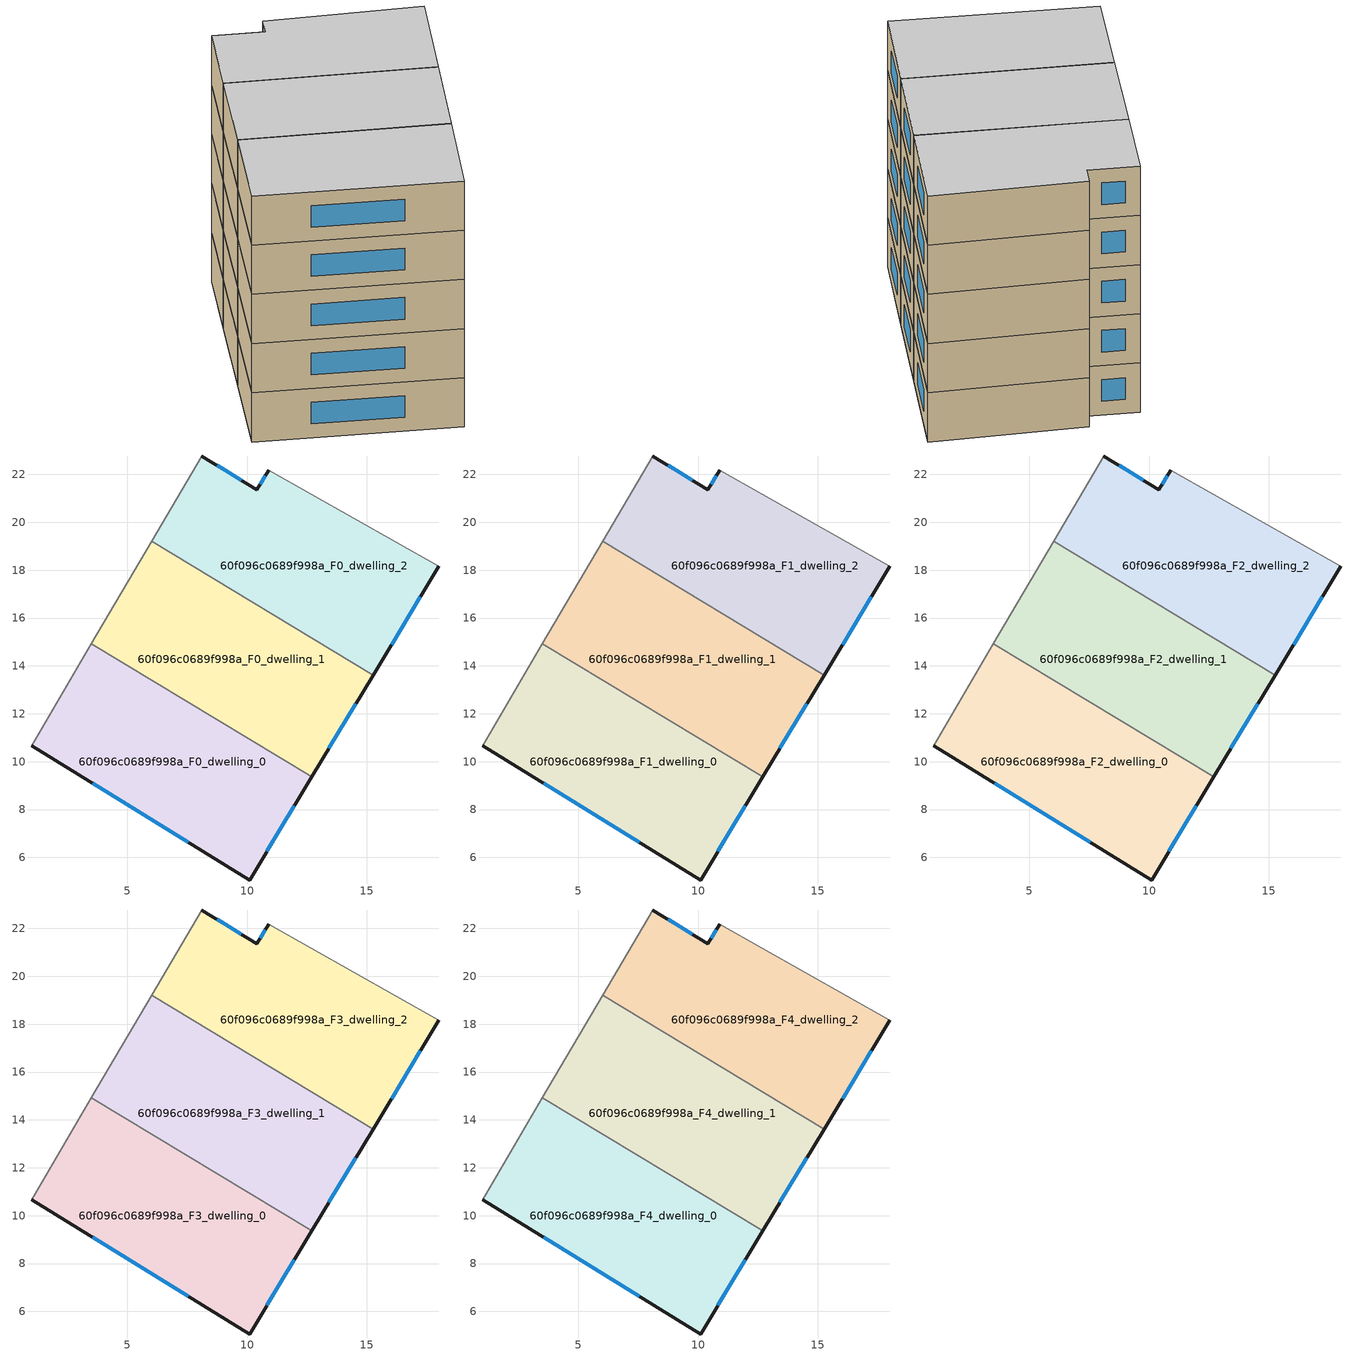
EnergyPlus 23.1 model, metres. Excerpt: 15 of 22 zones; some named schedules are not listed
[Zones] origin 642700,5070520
60f096c0689f998a_F0_dwelling_0
 floor ground (EU_floor_Construction): 12.71,9.37 10.1,5.06 1,10.66 3.5,14.92 z0
 wall outside (EU_wall_Construction): 1,10.66 10.1,5.06 12.71,9.37 z0:3
 wall adiabatic (EU_wall_Construction): 3.5,14.92 1,10.66 z0:3
 wall to 60f096c0689f998a_F0_dwelling_1 (EU_wall_Construction): 12.71,9.37 3.5,14.92 z0:3
 window (EU_Window_Construction): 10.83,6.26 11.98,8.16 / 3.55,9.09 7.55,6.63 z0.84:2.16
60f096c0689f998a_F0_dwelling_1
 floor ground (EU_floor_Construction): 15.27,13.61 12.71,9.37 3.5,14.92 6.01,19.2 z0
 wall outside (EU_wall_Construction): 12.71,9.37 15.27,13.61 z0:3
 wall adiabatic (EU_wall_Construction): 6.01,19.2 3.5,14.92 z0:3
 wall to 60f096c0689f998a_F0_dwelling_2 (EU_wall_Construction): 15.27,13.61 6.01,19.2 z0:3
 window (EU_Window_Construction): 13.42,10.56 14.55,12.42 z0.84:2.16
60f096c0689f998a_F0_dwelling_2
 floor ground (EU_floor_Construction): 18.02,18.16 15.27,13.61 6.01,19.2 8.11,22.77 10.41,21.37 10.91,22.17 z0
 wall outside (EU_wall_Construction): 15.27,13.61 18.02,18.16 / 10.91,22.17 10.41,21.37 8.11,22.77 z0:3
 wall adiabatic (EU_wall_Construction): 18.02,18.16 10.91,22.17 / 8.11,22.77 6.01,19.2 z0:3
 window (EU_Window_Construction): 16.04,14.89 17.25,16.89 / 9.77,21.76 8.75,22.38 / 10.77,21.94 10.55,21.59 z0.84:2.16
60f096c0689f998a_F1_dwelling_0
 floor to 60f096c0689f998a_F0_dwelling_0 (EU_floor_Construction): 12.71,9.37 10.1,5.06 1,10.66 3.5,14.92 z3
 wall outside (EU_wall_Construction): 1,10.66 10.1,5.06 12.71,9.37 z3:6
 wall adiabatic (EU_wall_Construction): 3.5,14.92 1,10.66 z3:6
 wall to 60f096c0689f998a_F1_dwelling_1 (EU_wall_Construction): 12.71,9.37 3.5,14.92 z3:6
 window (EU_Window_Construction): 10.83,6.26 11.98,8.16 / 3.55,9.09 7.55,6.63 z3.84:5.16
60f096c0689f998a_F1_dwelling_1
 floor to 60f096c0689f998a_F0_dwelling_1 (EU_floor_Construction): 15.27,13.61 12.71,9.37 3.5,14.92 6.01,19.2 z3
 wall outside (EU_wall_Construction): 12.71,9.37 15.27,13.61 z3:6
 wall adiabatic (EU_wall_Construction): 6.01,19.2 3.5,14.92 z3:6
 wall to 60f096c0689f998a_F1_dwelling_2 (EU_wall_Construction): 15.27,13.61 6.01,19.2 z3:6
 window (EU_Window_Construction): 13.42,10.56 14.55,12.42 z3.84:5.16
60f096c0689f998a_F1_dwelling_2
 floor to 60f096c0689f998a_F0_dwelling_2 (EU_floor_Construction): 18.01,18.16 15.27,13.61 6.01,19.2 8.11,22.77 10.41,21.37 10.91,22.17 z3
 wall outside (EU_wall_Construction): 15.27,13.61 18.02,18.16 / 10.91,22.17 10.41,21.37 8.11,22.77 z3:6
 wall adiabatic (EU_wall_Construction): 18.02,18.16 10.91,22.17 / 8.11,22.77 6.01,19.2 z3:6
 window (EU_Window_Construction): 16.04,14.89 17.25,16.89 / 9.77,21.76 8.75,22.38 / 10.77,21.94 10.55,21.59 z3.84:5.16
60f096c0689f998a_F2_dwelling_0
 floor to 60f096c0689f998a_F1_dwelling_0 (EU_floor_Construction): 12.71,9.37 10.1,5.06 1,10.66 3.5,14.92 z6
 wall outside (EU_wall_Construction): 1,10.66 10.1,5.06 12.71,9.37 z6:9
 wall adiabatic (EU_wall_Construction): 3.5,14.92 1,10.66 z6:9
 wall to 60f096c0689f998a_F2_dwelling_1 (EU_wall_Construction): 12.71,9.37 3.5,14.92 z6:9
 window (EU_Window_Construction): 10.83,6.26 11.98,8.16 / 3.55,9.09 7.55,6.63 z6.84:8.16
60f096c0689f998a_F2_dwelling_1
 floor to 60f096c0689f998a_F1_dwelling_1 (EU_floor_Construction): 15.27,13.61 12.71,9.37 3.5,14.92 6.01,19.2 z6
 wall outside (EU_wall_Construction): 12.71,9.37 15.27,13.61 z6:9
 wall adiabatic (EU_wall_Construction): 6.01,19.2 3.5,14.92 z6:9
 wall to 60f096c0689f998a_F2_dwelling_2 (EU_wall_Construction): 15.27,13.61 6.01,19.2 z6:9
 window (EU_Window_Construction): 13.42,10.56 14.55,12.42 z6.84:8.16
60f096c0689f998a_F2_dwelling_2
 floor to 60f096c0689f998a_F1_dwelling_2 (EU_floor_Construction): 18.01,18.16 15.27,13.61 6.01,19.2 8.11,22.77 10.41,21.37 10.91,22.17 z6
 wall outside (EU_wall_Construction): 15.27,13.61 18.02,18.16 / 10.91,22.17 10.41,21.37 8.11,22.77 z6:9
 wall adiabatic (EU_wall_Construction): 18.02,18.16 10.91,22.17 / 8.11,22.77 6.01,19.2 z6:9
 window (EU_Window_Construction): 16.04,14.89 17.25,16.89 / 9.77,21.76 8.75,22.38 / 10.77,21.94 10.55,21.59 z6.84:8.16
60f096c0689f998a_F3_dwelling_0
 floor to 60f096c0689f998a_F2_dwelling_0 (EU_floor_Construction): 12.71,9.37 10.1,5.06 1,10.66 3.5,14.92 z9
 wall outside (EU_wall_Construction): 1,10.66 10.1,5.06 12.71,9.37 z9:12
 wall adiabatic (EU_wall_Construction): 3.5,14.92 1,10.66 z9:12
 wall to 60f096c0689f998a_F3_dwelling_1 (EU_wall_Construction): 12.71,9.37 3.5,14.92 z9:12
 window (EU_Window_Construction): 10.83,6.26 11.98,8.16 / 3.55,9.09 7.55,6.63 z9.84:11.16
60f096c0689f998a_F3_dwelling_1
 floor to 60f096c0689f998a_F2_dwelling_1 (EU_floor_Construction): 15.27,13.61 12.71,9.37 3.5,14.92 6.01,19.2 z9
 wall outside (EU_wall_Construction): 12.71,9.37 15.27,13.61 z9:12
 wall adiabatic (EU_wall_Construction): 6.01,19.2 3.5,14.92 z9:12
 wall to 60f096c0689f998a_F3_dwelling_2 (EU_wall_Construction): 15.27,13.61 6.01,19.2 z9:12
 window (EU_Window_Construction): 13.42,10.56 14.55,12.42 z9.84:11.16
60f096c0689f998a_F3_dwelling_2
 floor to 60f096c0689f998a_F2_dwelling_2 (EU_floor_Construction): 18.01,18.16 15.27,13.61 6.01,19.2 8.11,22.77 10.41,21.37 10.91,22.17 z9
 wall outside (EU_wall_Construction): 15.27,13.61 18.02,18.16 / 10.91,22.17 10.41,21.37 8.11,22.77 z9:12
 wall adiabatic (EU_wall_Construction): 18.02,18.16 10.91,22.17 / 8.11,22.77 6.01,19.2 z9:12
 window (EU_Window_Construction): 16.04,14.89 17.25,16.89 / 9.77,21.76 8.75,22.38 / 10.77,21.94 10.55,21.59 z9.84:11.16
60f096c0689f998a_F4_dwelling_0
 floor to 60f096c0689f998a_F3_dwelling_0 (EU_floor_Construction): 12.71,9.37 10.1,5.06 1,10.66 3.5,14.92 z12
 wall outside (EU_wall_Construction): 1,10.66 10.1,5.06 12.71,9.37 z12:15
 wall adiabatic (EU_wall_Construction): 3.5,14.92 1,10.66 z12:15
 wall to 60f096c0689f998a_F4_dwelling_1 (EU_wall_Construction): 12.71,9.37 3.5,14.92 z12:15
 window (EU_Window_Construction): 10.83,6.26 11.98,8.16 / 3.55,9.09 7.55,6.63 z12.84:14.16
 ceiling to 60f096c0689f998a_F5_dwelling_0 (EU_floor_Construction): 10.1,5.06 12.71,9.37 3.5,14.92 1,10.66 z15
60f096c0689f998a_F4_dwelling_1
 floor to 60f096c0689f998a_F3_dwelling_1 (EU_floor_Construction): 15.27,13.61 12.71,9.37 3.5,14.92 6.01,19.2 z12
 wall outside (EU_wall_Construction): 12.71,9.37 15.27,13.61 z12:15
 wall adiabatic (EU_wall_Construction): 6.01,19.2 3.5,14.92 z12:15
 wall to 60f096c0689f998a_F4_dwelling_2 (EU_wall_Construction): 15.27,13.61 6.01,19.2 z12:15
 window (EU_Window_Construction): 13.42,10.56 14.55,12.42 z12.84:14.16
 ceiling to 60f096c0689f998a_F5_dwelling_1 (EU_floor_Construction): 12.71,9.37 15.27,13.61 6.01,19.2 3.5,14.92 z15
60f096c0689f998a_F4_dwelling_2
 floor to 60f096c0689f998a_F3_dwelling_2 (EU_floor_Construction): 18.01,18.16 15.27,13.61 6.01,19.2 8.11,22.77 10.41,21.37 10.91,22.17 z12
 wall outside (EU_wall_Construction): 15.27,13.61 18.02,18.16 / 10.91,22.17 10.41,21.37 8.11,22.77 z12:15
 wall adiabatic (EU_wall_Construction): 18.02,18.16 10.91,22.17 / 8.11,22.77 6.01,19.2 z12:15
 window (EU_Window_Construction): 16.04,14.89 17.25,16.89 / 9.77,21.76 8.75,22.38 / 10.77,21.94 10.55,21.59 z12.84:14.16
 ceiling to 60f096c0689f998a_F5_dwelling_2 (EU_floor_Construction): 15.27,13.61 18.01,18.16 10.91,22.17 10.41,21.37 8.11,22.77 6.01,19.2 z15
[Building]
EU S2 Campaign: North Axis=0; Terrain=City; Solar Distribution=FullExterior
[Site:Location]
Lyon-Bron: Latitude=45.75; Longitude=5; Time Zone=1; Elevation=198
[SizingPeriod:WeatherFileDays]
AnnualSizingPeriod: Begin Month=1; Begin Day of Month=1; End Month=12; End Day of Month=31; Day of Week for Start Day=Monday; Use Weather File Daylight Saving Period=No; Use Weather File Rain and Snow Indicators=No
[MATERIAL]
EU_InternalMass_Material: Roughness=MediumRough; Thickness=0.1; Conductivity=1; Density=1800; Specific Heat=900; Thermal Absorptance=0.9; Solar Absorptance=0.7; Visible Absorptance=0.7
[MATERIAL:NOMASS] Roughness=MediumRough; Thermal Absorptance=0.9; Solar Absorptance=0.7; Visible Absorptance=0.7
Name | Thermal Resistance
EU_wall_NoMass | 0.776494
EU_floor_NoMass | 0.421597
[WINDOWMATERIAL:SIMPLEGLAZINGSYSTEM]
EU_Window_SimpleGlazing: UFactor=4.24961; Solar Heat Gain Coefficient=0.83; Visible Transmittance=0.83
[CONSTRUCTION]
EU_wall_Construction: EU_wall_NoMass
EU_floor_Construction: EU_floor_NoMass
EU_Window_Construction: EU_Window_SimpleGlazing
EU_InternalMass_Construction: EU_InternalMass_Material
[ZONE] Type=1; Multiplier=1; Ceiling Height=autocalculate; Floor Area=autocalculate; Part of Total Floor Area=Yes
Name | Volume
60f096c0689f998a_F0_dwelling_0 | 160.381
60f096c0689f998a_F1_dwelling_0; 60f096c0689f998a_F2_dwelling_0; 60f096c0689f998a_F3_dwelling_0; 60f096c0689f998a_F4_dwelling_0; 60f096c0689f998a_F0_dwelling_2 | 160.382
60f096c0689f998a_F0_dwelling_1 | 160.384
60f096c0689f998a_F1_dwelling_1; 60f096c0689f998a_F2_dwelling_1; 60f096c0689f998a_F3_dwelling_1; 60f096c0689f998a_F4_dwelling_1; 60f096c0689f998a_F1_dwelling_2; 60f096c0689f998a_F2_dwelling_2; 60f096c0689f998a_F3_dwelling_2; 60f096c0689f998a_F4_dwelling_2 | 160.383
[INTERNALMASS] Construction=EU_InternalMass_Construction
Name | Zone or ZoneList | Surface Area
60f096c0689f998a_F0_dwelling_0_EU_InternalMass | 60f096c0689f998a_F0_dwelling_0 | 53.4605
60f096c0689f998a_F0_dwelling_1_EU_InternalMass | 60f096c0689f998a_F0_dwelling_1 | 53.4613
60f096c0689f998a_F0_dwelling_2_EU_InternalMass | 60f096c0689f998a_F0_dwelling_2 | 53.4607
60f096c0689f998a_F1_dwelling_0_EU_InternalMass | 60f096c0689f998a_F1_dwelling_0 | 53.4605
60f096c0689f998a_F1_dwelling_1_EU_InternalMass | 60f096c0689f998a_F1_dwelling_1 | 53.4613
60f096c0689f998a_F1_dwelling_2_EU_InternalMass | 60f096c0689f998a_F1_dwelling_2 | 53.4607
60f096c0689f998a_F2_dwelling_0_EU_InternalMass | 60f096c0689f998a_F2_dwelling_0 | 53.4605
60f096c0689f998a_F2_dwelling_1_EU_InternalMass | 60f096c0689f998a_F2_dwelling_1 | 53.4613
60f096c0689f998a_F2_dwelling_2_EU_InternalMass | 60f096c0689f998a_F2_dwelling_2 | 53.4607
60f096c0689f998a_F3_dwelling_0_EU_InternalMass | 60f096c0689f998a_F3_dwelling_0 | 53.4605
60f096c0689f998a_F3_dwelling_1_EU_InternalMass | 60f096c0689f998a_F3_dwelling_1 | 53.4613
60f096c0689f998a_F3_dwelling_2_EU_InternalMass | 60f096c0689f998a_F3_dwelling_2 | 53.4607
60f096c0689f998a_F4_dwelling_0_EU_InternalMass | 60f096c0689f998a_F4_dwelling_0 | 53.4605
60f096c0689f998a_F4_dwelling_1_EU_InternalMass | 60f096c0689f998a_F4_dwelling_1 | 53.4613
60f096c0689f998a_F4_dwelling_2_EU_InternalMass | 60f096c0689f998a_F4_dwelling_2 | 53.4607
[OTHEREQUIPMENT] Fuel Type=Electricity; Design Level Calculation Method=Watts/Area; Power per Zone Floor Area=1; Fraction Latent=0; Fraction Radiant=0; Fraction Lost=0; Carbon Dioxide Generation Rate=0; EndUse Subcategory=EU_Step8_InternalGains
Name | Zone or ZoneList or Space or SpaceList | Schedule
EU_Step8_InternalGain_60f096c0689f998a_F0_dwelling_0_f000 | 60f096c0689f998a_F0_dwelling_0 | EU_Step8_GainSchedule_60f096c0689f998a_F0_dwelling_0_f000
EU_Step8_InternalGain_60f096c0689f998a_F0_dwelling_1_f000 | 60f096c0689f998a_F0_dwelling_1 | EU_Step8_GainSchedule_60f096c0689f998a_F0_dwelling_1_f000
EU_Step8_InternalGain_60f096c0689f998a_F0_dwelling_2_f000 | 60f096c0689f998a_F0_dwelling_2 | EU_Step8_GainSchedule_60f096c0689f998a_F0_dwelling_2_f000
EU_Step8_InternalGain_60f096c0689f998a_F1_dwelling_0_f000 | 60f096c0689f998a_F1_dwelling_0 | EU_Step8_GainSchedule_60f096c0689f998a_F1_dwelling_0_f000
EU_Step8_InternalGain_60f096c0689f998a_F1_dwelling_1_f000 | 60f096c0689f998a_F1_dwelling_1 | EU_Step8_GainSchedule_60f096c0689f998a_F1_dwelling_1_f000
EU_Step8_InternalGain_60f096c0689f998a_F1_dwelling_2_f000 | 60f096c0689f998a_F1_dwelling_2 | EU_Step8_GainSchedule_60f096c0689f998a_F1_dwelling_2_f000
EU_Step8_InternalGain_60f096c0689f998a_F2_dwelling_0_f000 | 60f096c0689f998a_F2_dwelling_0 | EU_Step8_GainSchedule_60f096c0689f998a_F2_dwelling_0_f000
EU_Step8_InternalGain_60f096c0689f998a_F2_dwelling_1_f000 | 60f096c0689f998a_F2_dwelling_1 | EU_Step8_GainSchedule_60f096c0689f998a_F2_dwelling_1_f000
EU_Step8_InternalGain_60f096c0689f998a_F2_dwelling_2_f000 | 60f096c0689f998a_F2_dwelling_2 | EU_Step8_GainSchedule_60f096c0689f998a_F2_dwelling_2_f000
EU_Step8_InternalGain_60f096c0689f998a_F3_dwelling_0_f000 | 60f096c0689f998a_F3_dwelling_0 | EU_Step8_GainSchedule_60f096c0689f998a_F3_dwelling_0_f000
EU_Step8_InternalGain_60f096c0689f998a_F3_dwelling_1_f000 | 60f096c0689f998a_F3_dwelling_1 | EU_Step8_GainSchedule_60f096c0689f998a_F3_dwelling_1_f000
EU_Step8_InternalGain_60f096c0689f998a_F3_dwelling_2_f000 | 60f096c0689f998a_F3_dwelling_2 | EU_Step8_GainSchedule_60f096c0689f998a_F3_dwelling_2_f000
EU_Step8_InternalGain_60f096c0689f998a_F4_dwelling_0_f000 | 60f096c0689f998a_F4_dwelling_0 | EU_Step8_GainSchedule_60f096c0689f998a_F4_dwelling_0_f000
EU_Step8_InternalGain_60f096c0689f998a_F4_dwelling_1_f000 | 60f096c0689f998a_F4_dwelling_1 | EU_Step8_GainSchedule_60f096c0689f998a_F4_dwelling_1_f000
EU_Step8_InternalGain_60f096c0689f998a_F4_dwelling_2_f000 | 60f096c0689f998a_F4_dwelling_2 | EU_Step8_GainSchedule_60f096c0689f998a_F4_dwelling_2_f000
[ZONEVENTILATION:DESIGNFLOWRATE] Schedule=EU_AlwaysOn; Design Flow Rate Calculation Method=AirChanges/Hour; Air Changes per Hour=0.693814; Ventilation Type=Natural; Fan Pressure Rise=0; Fan Total Efficiency=1; Constant Term Coefficient=1; Temperature Term Coefficient=0; Velocity Term Coefficient=0; Velocity Squared Term Coefficient=0; Minimum Indoor Temperature=-100; Maximum Indoor Temperature=100; Delta Temperature=-100; Minimum Outdoor Temperature=-100; Maximum Outdoor Temperature=100; Maximum Wind Speed=40
Name | Zone or ZoneList or Space or SpaceList
EU_ConstantAir_60f096c0689f998a_F0_dwelling_0 | 60f096c0689f998a_F0_dwelling_0
EU_ConstantAir_60f096c0689f998a_F0_dwelling_1 | 60f096c0689f998a_F0_dwelling_1
EU_ConstantAir_60f096c0689f998a_F0_dwelling_2 | 60f096c0689f998a_F0_dwelling_2
EU_ConstantAir_60f096c0689f998a_F1_dwelling_0 | 60f096c0689f998a_F1_dwelling_0
EU_ConstantAir_60f096c0689f998a_F1_dwelling_1 | 60f096c0689f998a_F1_dwelling_1
EU_ConstantAir_60f096c0689f998a_F1_dwelling_2 | 60f096c0689f998a_F1_dwelling_2
EU_ConstantAir_60f096c0689f998a_F2_dwelling_0 | 60f096c0689f998a_F2_dwelling_0
EU_ConstantAir_60f096c0689f998a_F2_dwelling_1 | 60f096c0689f998a_F2_dwelling_1
EU_ConstantAir_60f096c0689f998a_F2_dwelling_2 | 60f096c0689f998a_F2_dwelling_2
EU_ConstantAir_60f096c0689f998a_F3_dwelling_0 | 60f096c0689f998a_F3_dwelling_0
EU_ConstantAir_60f096c0689f998a_F3_dwelling_1 | 60f096c0689f998a_F3_dwelling_1
EU_ConstantAir_60f096c0689f998a_F3_dwelling_2 | 60f096c0689f998a_F3_dwelling_2
EU_ConstantAir_60f096c0689f998a_F4_dwelling_0 | 60f096c0689f998a_F4_dwelling_0
EU_ConstantAir_60f096c0689f998a_F4_dwelling_1 | 60f096c0689f998a_F4_dwelling_1
EU_ConstantAir_60f096c0689f998a_F4_dwelling_2 | 60f096c0689f998a_F4_dwelling_2
[HVACTEMPLATE:THERMOSTAT] Constant Heating Setpoint=20; Constant Cooling Setpoint=50
EU_HeatOnly_60f096c0689f998a_F0_dwelling_0; EU_HeatOnly_60f096c0689f998a_F0_dwelling_1; EU_HeatOnly_60f096c0689f998a_F0_dwelling_2; EU_HeatOnly_60f096c0689f998a_F1_dwelling_0; EU_HeatOnly_60f096c0689f998a_F1_dwelling_1; EU_HeatOnly_60f096c0689f998a_F1_dwelling_2; EU_HeatOnly_60f096c0689f998a_F2_dwelling_0; EU_HeatOnly_60f096c0689f998a_F2_dwelling_1; EU_HeatOnly_60f096c0689f998a_F2_dwelling_2; EU_HeatOnly_60f096c0689f998a_F3_dwelling_0; EU_HeatOnly_60f096c0689f998a_F3_dwelling_1; EU_HeatOnly_60f096c0689f998a_F3_dwelling_2; EU_HeatOnly_60f096c0689f998a_F4_dwelling_0; EU_HeatOnly_60f096c0689f998a_F4_dwelling_1; EU_HeatOnly_60f096c0689f998a_F4_dwelling_2; EU_HeatOnly_60f096c0689f998a_F5_dwelling_0; EU_HeatOnly_60f096c0689f998a_F5_dwelling_1; EU_HeatOnly_60f096c0689f998a_F5_dwelling_2; EU_HeatOnly_60f096c0689f998a_F6_dwelling_0; EU_HeatOnly_60f096c0689f998a_F6_dwelling_1; EU_HeatOnly_60f096c0689f998a_F7_dwelling_0; EU_HeatOnly_60f096c0689f998a_F7_dwelling_1
[HVACTEMPLATE:ZONE:IDEALLOADSAIRSYSTEM] System Availability Schedule=EU_AlwaysOn; Maximum Heating Supply Air Temperature=50; Minimum Cooling Supply Air Temperature=13; Maximum Heating Supply Air Humidity Ratio=0.0156; Minimum Cooling Supply Air Humidity Ratio=0.0077; Heating Limit=NoLimit; Cooling Limit=NoLimit; Heating Availability Schedule=EU_AlwaysOn; Cooling Availability Schedule=EU_CoolingOff; Dehumidification Control Type=ConstantSensibleHeatRatio; Cooling Sensible Heat Ratio=0.7; Dehumidification Setpoint=60; Humidification Control Type=None; Humidification Setpoint=30; Outdoor Air Method=None; Outdoor Air Flow Rate per Person=0.00944; Outdoor Air Flow Rate per Zone Floor Area=0; Outdoor Air Flow Rate per Zone=0; Demand Controlled Ventilation Type=None; Outdoor Air Economizer Type=NoEconomizer; Heat Recovery Type=None; Sensible Heat Recovery Effectiveness=0.7; Latent Heat Recovery Effectiveness=0.65
Name | Template Thermostat
60f096c0689f998a_F0_dwelling_0 | EU_HeatOnly_60f096c0689f998a_F0_dwelling_0
60f096c0689f998a_F0_dwelling_1 | EU_HeatOnly_60f096c0689f998a_F0_dwelling_1
